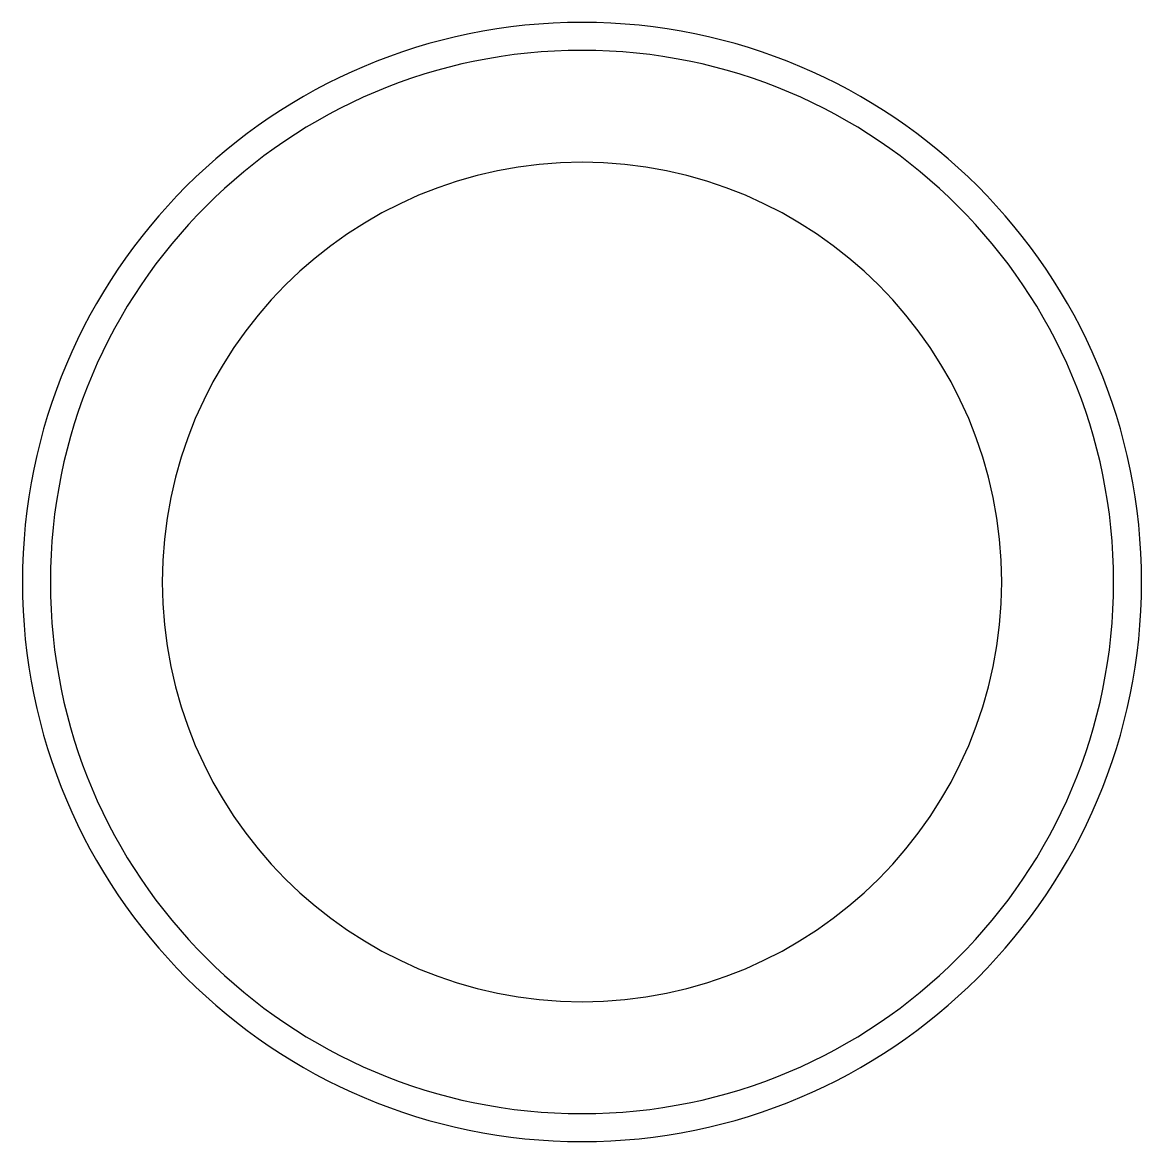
# Model space of a CAD drawing. Header units: millimetres. Extents: x 358 to 475, y 225 to 369.
# Drawn here: x 434.75 to 474.76, y 225.12 to 265.12 of the extents above.
import ezdxf

# ---------------------------------------------------------------- set-up
doc = ezdxf.new("R2010")
doc.units = ezdxf.units.MM

msp = doc.modelspace()

# ---------------------------------------------------------------- linework, layer by layer
at = {"color": 7, "linetype": 'Continuous', "lineweight": 25}
for radius, start, end in [(20, 0, 180), (19, 0, 180), (15, 0, 180), (20, 180, 0), (19, 180, 0), (15, 180, 0)]:
    msp.add_arc((454.755, 245.12), radius, start, end, dxfattribs=at)

doc.saveas('drawing.dxf')
